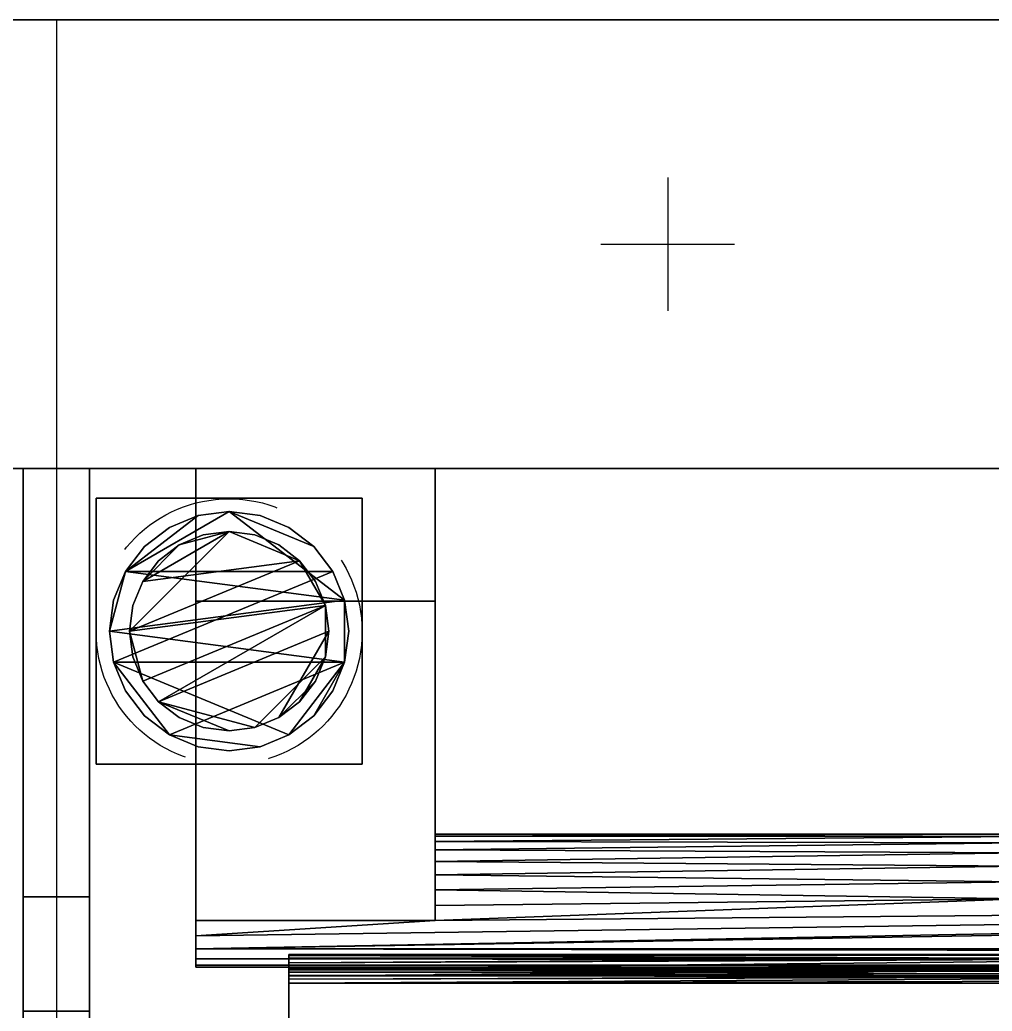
# Model space of a CAD drawing. Header units: millimetres. Extents: x -75 to 3610, y -1375 to 0.
# Drawn here: x 1854.5 to 2000.8, y -199.2 to -50 of the extents above; entities that cross this region are included whole.
import ezdxf

# ---------------------------------------------------------------- set-up
doc = ezdxf.new("R2010")
doc.units = ezdxf.units.MM
doc.linetypes.add('NASCOSTA', pattern=[0.381, 0.254, -0.127])
for name, color, linetype in [('IQ_200_2D', 1, 'Continuous'), ('IQ_200_3D', 1, 'Continuous'), ('IQ_204_2D', 7, 'Continuous'), ('IQ_204_3D', 7, 'Continuous')]:
    doc.layers.add(name, color=color, linetype=linetype)
doc.layers.add('IQ_INS_3D', color=3, linetype='Continuous', lineweight=25, plot=False)

msp = doc.modelspace()

# ---------------------------------------------------------------- linework, layer by layer
at = {"layer": 'IQ_200_2D'}
msp.add_lwpolyline([(80, -50), (3310, -50), (3310, -845), (2103, -845), (2103, -879), (1617, -879), (1617, -845), (80, -845), (80, -50)], dxfattribs=at)
at = {"layer": 'IQ_200_3D'}
for points in [[(3305, -117.5, 188), (85, -117.5, 188), (85, -50, 188), (3305, -50, 188)], [(3305, -50, 188), (85, -50, 188), (85, -50, 1785), (3305, -50, 1785)], [(3305, -50, 1785), (970, -50, 1785), (970, -782.5, 1785), (3305, -782.5, 1785)], [(3305, -117.5, 150), (85, -117.5, 150), (85, -117.5, 188), (3305, -117.5, 188)], [(3305, -757.5, 1443), (85, -757.5, 1443), (85, -117.5, 1443), (3305, -117.5, 1443)], [(3305, -117.5, 1443), (85, -117.5, 1443), (85, -117.5, 708), (3305, -117.5, 708)], [(3305, -117.5, 708), (85, -117.5, 708), (85, -757.5, 708), (3305, -757.5, 708)], [(3305, -782.5, 150), (85, -782.5, 150), (85, -117.5, 150), (3305, -117.5, 150)], [(1865, -117.5, 708), (1855, -117.5, 708), (1855, -117.5, 1443), (1865, -117.5, 1443)], [(1865, -117.5, 1443), (1855, -117.5, 1443), (1855, -757.5, 1443), (1865, -757.5, 1443)], [(1865, -757.5, 708), (1855, -757.5, 708), (1855, -117.5, 708), (1865, -117.5, 708)], [(1865, -182, 1357.64), (1855, -182, 1357.64), (1855, -182, 822.94), (1865, -182, 822.94)]]:
    msp.add_3dface(points, dxfattribs=at)
for points, invisible_edges in [([(1855, -117.5, 708), (1855, -183.71, 815.48), (1855, -182.43, 819.12)], 13), ([(1855, -183.71, 815.48), (1855, -117.5, 708), (1855, -185.76, 812.22)], 3), ([(1855, -117.5, 708), (1855, -182.43, 819.12), (1855, -182, 822.94), (1855, -117.5, 1443)], 5), ([(1855, -195.38, 806.17), (1855, -191.74, 807.45), (1855, -117.5, 708)], 14), ([(1855, -188.48, 809.49), (1855, -185.76, 812.22), (1855, -117.5, 708)], 14), ([(1855, -191.74, 807.45), (1855, -188.48, 809.49), (1855, -117.5, 708)], 14), ([(1855, -199.2, 805.74), (1855, -195.38, 806.17), (1855, -117.5, 708), (1855, -757.5, 708)], 10), ([(1855, -182, 1357.64), (1855, -182.59, 1362.09), (1855, -117.5, 1443), (1855, -182, 822.94)], 6), ([(1855, -117.5, 1443), (1855, -184.31, 1366.24), (1855, -187.04, 1369.8)], 13), ([(1855, -184.31, 1366.24), (1855, -117.5, 1443), (1855, -182.59, 1362.09)], 3), ([(1855, -187.04, 1369.8), (1855, -190.6, 1372.54), (1855, -117.5, 1443)], 14), ([(1855, -117.5, 1443), (1855, -194.75, 1374.26), (1855, -199.2, 1374.84), (1855, -757.5, 1443)], 5), ([(1855, -190.6, 1372.54), (1855, -194.75, 1374.26), (1855, -117.5, 1443)], 14), ([(1865, -117.5, 708), (1865, -195.38, 806.17), (1865, -199.2, 805.74), (1865, -757.5, 708)], 5), ([(1865, -188.48, 809.49), (1865, -191.74, 807.45), (1865, -117.5, 708)], 14), ([(1865, -195.38, 806.17), (1865, -117.5, 708), (1865, -191.74, 807.45)], 3), ([(1865, -185.76, 812.22), (1865, -117.5, 708), (1865, -183.71, 815.48)], 3), ([(1865, -117.5, 708), (1865, -185.76, 812.22), (1865, -188.48, 809.49)], 13), ([(1865, -182.43, 819.12), (1865, -183.71, 815.48), (1865, -117.5, 708)], 14), ([(1865, -182, 822.94), (1865, -182.43, 819.12), (1865, -117.5, 708), (1865, -117.5, 1443)], 10), ([(1865, -190.6, 1372.54), (1865, -187.04, 1369.8), (1865, -117.5, 1443)], 14), ([(1865, -199.2, 1374.84), (1865, -194.75, 1374.26), (1865, -117.5, 1443), (1865, -757.5, 1443)], 10), ([(1865, -190.6, 1372.54), (1865, -117.5, 1443), (1865, -194.75, 1374.26)], 3), ([(1865, -182, 1357.64), (1865, -182, 822.94), (1865, -117.5, 1443)], 14), ([(1865, -184.31, 1366.24), (1865, -182.59, 1362.09), (1865, -117.5, 1443)], 14), ([(1865, -117.5, 1443), (1865, -182.59, 1362.09), (1865, -182, 1357.64)], 13), ([(1865, -184.31, 1366.24), (1865, -117.5, 1443), (1865, -187.04, 1369.8)], 3), ([(1865, -182, 1357.64), (1865, -182.59, 1362.09), (1855, -182.59, 1362.09), (1855, -182, 1357.64)], 2), ([(1865, -182.43, 819.12), (1865, -182, 822.94), (1855, -182, 822.94), (1855, -182.43, 819.12)], 8), ([(1865, -183.71, 815.48), (1865, -182.43, 819.12), (1855, -182.43, 819.12), (1855, -183.71, 815.48)], 10), ([(1865, -182.59, 1362.09), (1865, -184.31, 1366.24), (1855, -184.31, 1366.24), (1855, -182.59, 1362.09)], 10), ([(1865, -185.76, 812.22), (1865, -183.71, 815.48), (1855, -183.71, 815.48), (1855, -185.76, 812.22)], 10), ([(1855, -187.04, 1369.8), (1855, -184.31, 1366.24), (1865, -184.31, 1366.24), (1865, -187.04, 1369.8)], 10), ([(1865, -188.48, 809.49), (1865, -185.76, 812.22), (1855, -185.76, 812.22), (1855, -188.48, 809.49)], 10), ([(1855, -190.6, 1372.54), (1855, -187.04, 1369.8), (1865, -187.04, 1369.8), (1865, -190.6, 1372.54)], 10), ([(1865, -191.74, 807.45), (1865, -188.48, 809.49), (1855, -188.48, 809.49), (1855, -191.74, 807.45)], 10), ([(1865, -190.6, 1372.54), (1865, -194.75, 1374.26), (1855, -194.75, 1374.26), (1855, -190.6, 1372.54)], 10), ([(1865, -195.38, 806.17), (1865, -191.74, 807.45), (1855, -191.74, 807.45), (1855, -195.38, 806.17)], 10), ([(1865, -194.75, 1374.26), (1865, -199.2, 1374.84), (1855, -199.2, 1374.84), (1855, -194.75, 1374.26)], 8), ([(1865, -199.2, 805.74), (1865, -195.38, 806.17), (1855, -195.38, 806.17), (1855, -199.2, 805.74)], 2)]:
    msp.add_3dface(points, dxfattribs=dict(at, invisible_edges=invisible_edges))
at = {"layer": 'IQ_204_2D'}
for p, q in [((1860, -50), (1860, -782.5)), ((80, -117.5), (3310, -117.5))]:
    msp.add_line(p, q, dxfattribs=at)
at = {"layer": 'IQ_INS_3D'}
for p, q in [((1952, -73.71), (1952, -93.79)), ((1941.96, -83.75), (1962.03, -83.75))]:
    msp.add_line(p, q, dxfattribs=at)
at = {"layer": 'IQ_INS_3D', "linetype": 'NASCOSTA', "ltscale": 100}
msp.add_circle((1886, -142.08), 20, dxfattribs=at)

# ---------------------------------------------------------------- meshes
at = {"layer": 'IQ_204_3D'}
mesh = msp.add_polyface(dxfattribs=at)
corners = [(1881, -757.5, 956.99), (1881, -709.44, 929.24), (1881, -709.44, 927.94), (1881, -707.15, 926.88), (1881, -705.19, 925.29), (1881, -703.7, 923.25), (1881, -702.76, 920.91), (1881, -702.44, 918.4), (1881, -702.76, 915.89), (1881, -703.7, 913.55), (1881, -705.19, 911.51), (1881, -707.15, 909.92), (1881, -709.44, 908.86), (1881, -709.44, 907.55), (1881, -757.5, 879.81), (1881, -137.5, 956.99), (1881, -117.5, 956.99), (1881, -117.5, 879.81), (1881, -137.5, 879.81), (1881, -185.56, 907.55), (1881, -185.56, 908.86), (1881, -187.85, 909.92), (1881, -189.81, 911.51), (1881, -191.3, 913.55), (1881, -192.24, 915.89), (1881, -192.56, 918.4), (1881, -192.24, 920.91), (1881, -191.3, 923.25), (1881, -189.81, 925.29), (1881, -187.85, 926.88), (1881, -185.56, 927.94), (1881, -185.56, 929.24)]
mesh.append_faces([[corners[k] for k in face] for face in [(15, 20, 30, 31)]], dxfattribs={"vtx0": -1, "vtx1": -1})
mesh.append_faces([[corners[k] for k in face] for face in [(3, 11, 12, 2), (4, 10, 11, 3), (28, 21, 22, 27), (29, 20, 21, 28), (20, 29, 30)]], dxfattribs={"vtx0": -1, "vtx2": -1})
mesh.append_faces([[corners[k] for k in face] for face in [(8, 9, 6, 7), (17, 18, 15, 16)]], dxfattribs={"vtx1": -1})
mesh.append_faces([[corners[k] for k in face] for face in [(4, 5, 10), (22, 23, 27)]], dxfattribs={"vtx1": -1, "vtx2": -1})
mesh.append_faces([[corners[k] for k in face] for face in [(9, 10, 5, 6), (23, 24, 26, 27)]], dxfattribs={"vtx1": -1, "vtx3": -1})
mesh.append_faces([[corners[k] for k in face] for face in [(24, 25, 26)]], dxfattribs={"vtx2": -1})
mesh.append_faces([[corners[k] for k in face] for face in [(0, 1, 2, 12), (18, 19, 20, 15)]], dxfattribs={"vtx2": -1, "vtx3": -1})
mesh.append_faces([[corners[k] for k in face] for face in [(12, 13, 14, 0)]], dxfattribs={"vtx3": -1})
mesh = msp.add_polyface(dxfattribs=at)
corners = [(1917, -117.5, 956.99), (1881, -117.5, 956.99), (1881, -137.5, 956.99), (1917, -137.5, 956.99)]
mesh.append_faces([[corners[k] for k in face] for face in [(0, 1, 2, 3)]])
mesh = msp.add_polyface(dxfattribs=at)
corners = [(1917, -137.5, 879.81), (1881, -137.5, 879.81), (1881, -117.5, 879.81), (1917, -117.5, 879.81)]
mesh.append_faces([[corners[k] for k in face] for face in [(0, 1, 2, 3)]])
mesh = msp.add_polyface(dxfattribs=at)
corners = [(1917, -757.5, 956.99), (1917, -757.5, 879.81), (1917, -709.44, 907.55), (1917, -709.44, 908.86), (1917, -711.74, 908.42), (1917, -714.08, 908.53), (1917, -716.33, 909.18), (1917, -718.36, 910.34), (1917, -720.07, 911.93), (1917, -721.37, 913.88), (1917, -722.17, 916.08), (1917, -722.44, 918.4), (1917, -722.17, 920.72), (1917, -721.37, 922.92), (1917, -720.07, 924.87), (1917, -718.36, 926.46), (1917, -716.33, 927.62), (1917, -714.08, 928.27), (1917, -711.74, 928.38), (1917, -709.44, 927.94), (1917, -709.44, 929.24), (1917, -137.5, 956.99), (1917, -185.56, 929.24), (1917, -185.56, 927.94), (1917, -183.26, 928.38), (1917, -180.92, 928.27), (1917, -178.67, 927.62), (1917, -176.64, 926.46), (1917, -174.93, 924.87), (1917, -173.63, 922.92), (1917, -172.83, 920.72), (1917, -172.56, 918.4), (1917, -172.83, 916.08), (1917, -173.63, 913.88), (1917, -174.93, 911.93), (1917, -176.64, 910.34), (1917, -178.67, 909.18), (1917, -180.92, 908.53), (1917, -183.26, 908.42), (1917, -185.56, 908.86), (1917, -185.56, 907.55), (1917, -137.5, 879.81), (1917, -117.5, 879.81), (1917, -117.5, 956.99)]
mesh.append_faces([[corners[k] for k in face] for face in [(4, 2, 3), (43, 41, 42), (40, 38, 39), (24, 22, 23)]], dxfattribs={"vtx0": -1})
mesh.append_faces([[corners[k] for k in face] for face in [(15, 0, 14), (14, 0, 13), (13, 0, 12), (9, 1, 8), (27, 21, 26)]], dxfattribs={"vtx0": -1, "vtx1": -1})
mesh.append_faces([[corners[k] for k in face] for face in [(2, 4, 5, 1), (0, 15, 16), (1, 10, 11, 0), (0, 11, 12), (21, 29, 30), (41, 31, 32), (41, 32, 33), (41, 33, 34), (41, 36, 37), (22, 24, 25, 21)]], dxfattribs={"vtx0": -1, "vtx2": -1})
mesh.append_faces([[corners[k] for k in face] for face in [(41, 43, 21, 31)]], dxfattribs={"vtx0": -1, "vtx2": -1, "vtx3": -1})
mesh.append_faces([[corners[k] for k in face] for face in [(19, 20, 18)]], dxfattribs={"vtx1": -1})
mesh.append_faces([[corners[k] for k in face] for face in [(7, 8, 1), (6, 7, 1), (5, 6, 1), (16, 17, 0), (9, 10, 1), (30, 31, 21), (35, 36, 41), (34, 35, 41), (28, 29, 21), (27, 28, 21), (25, 26, 21)]], dxfattribs={"vtx1": -1, "vtx2": -1})
mesh.append_faces([[corners[k] for k in face] for face in [(17, 18, 20, 0), (37, 38, 40, 41)]], dxfattribs={"vtx1": -1, "vtx3": -1})
mesh = msp.add_polyface(dxfattribs=at)
corners = [(1906, -162, 60), (1866, -162, 60), (1866, -122, 60), (1906, -122, 60)]
mesh.append_faces([[corners[k] for k in face] for face in [(0, 1, 2, 3)]])
mesh = msp.add_polyface(dxfattribs=at)
corners = [(1906, -122, 150), (1906, -122, 60), (1866, -122, 60), (1866, -122, 150)]
mesh.append_faces([[corners[k] for k in face] for face in [(0, 1, 2, 3)]])
mesh = msp.add_polyface(dxfattribs=at)
corners = [(1866, -122, 150), (1866, -122, 60), (1866, -162, 60), (1866, -162, 150)]
mesh.append_faces([[corners[k] for k in face] for face in [(0, 1, 2, 3)]])
mesh = msp.add_polyface(dxfattribs=at)
corners = [(1906, -162, 150), (1906, -162, 60), (1906, -122, 60), (1906, -122, 150)]
mesh.append_faces([[corners[k] for k in face] for face in [(0, 1, 2, 3)]])
mesh = msp.add_polyface(dxfattribs=at)
corners = [(1868, -142, 5), (1868.61, -146.66, 5), (1870.41, -151, 5), (1873.27, -154.73, 5), (1877, -157.59, 5), (1881.34, -159.39, 5), (1886, -160, 5), (1890.66, -159.39, 5), (1895, -157.59, 5), (1898.72, -154.73, 5), (1901.58, -151, 5), (1903.38, -146.66, 5), (1904, -142, 5), (1903.38, -137.34, 5), (1901.58, -133, 5), (1898.72, -129.27, 5), (1895, -126.41, 5), (1890.66, -124.61, 5), (1886, -124, 5), (1881.34, -124.61, 5), (1877, -126.41, 5), (1873.27, -129.27, 5), (1870.41, -133, 5), (1868.61, -137.34, 5)]
mesh.append_faces([[corners[k] for k in face] for face in [(11, 8, 9, 10)]], dxfattribs={"vtx0": -1})
mesh.append_faces([[corners[k] for k in face] for face in [(4, 7, 8, 11), (11, 0, 1, 4), (13, 18, 19, 22)]], dxfattribs={"vtx0": -1, "vtx2": -1, "vtx3": -1})
mesh.append_faces([[corners[k] for k in face] for face in [(0, 11, 12, 13)]], dxfattribs={"vtx0": -1, "vtx3": -1})
mesh.append_faces([[corners[k] for k in face] for face in [(2, 3, 4, 1), (16, 17, 18, 15)]], dxfattribs={"vtx2": -1})
mesh.append_faces([[corners[k] for k in face] for face in [(13, 14, 15, 18), (22, 23, 0, 13)]], dxfattribs={"vtx2": -1, "vtx3": -1})
mesh.append_faces([[corners[k] for k in face] for face in [(4, 5, 6, 7), (19, 20, 21, 22)]], dxfattribs={"vtx3": -1})
mesh = msp.add_polyface(dxfattribs=at)
corners = [(1868, -142), (1868.61, -137.34), (1870.41, -133), (1873.27, -129.27), (1877, -126.41), (1881.34, -124.61), (1886, -124), (1890.66, -124.61), (1895, -126.41), (1898.72, -129.27), (1901.58, -133), (1903.38, -137.34), (1904, -142), (1903.38, -146.66), (1901.58, -151), (1898.72, -154.73), (1895, -157.59), (1890.66, -159.39), (1886, -160), (1881.34, -159.39), (1877, -157.59), (1873.27, -154.73), (1870.41, -151), (1868.61, -146.66)]
mesh.append_faces([[corners[k] for k in face] for face in [(2, 0, 1), (15, 13, 14), (13, 11, 12)]], dxfattribs={"vtx0": -1})
mesh.append_faces([[corners[k] for k in face] for face in [(16, 23, 13, 15)]], dxfattribs={"vtx0": -1, "vtx1": -1, "vtx2": -1})
mesh.append_faces([[corners[k] for k in face] for face in [(2, 10, 23, 0)]], dxfattribs={"vtx0": -1, "vtx1": -1, "vtx3": -1})
mesh.append_faces([[corners[k] for k in face] for face in [(2, 5, 6)]], dxfattribs={"vtx0": -1, "vtx2": -1})
mesh.append_faces([[corners[k] for k in face] for face in [(23, 10, 11, 13), (23, 16, 17, 20)]], dxfattribs={"vtx0": -1, "vtx2": -1, "vtx3": -1})
mesh.append_faces([[corners[k] for k in face] for face in [(9, 10, 2, 6)]], dxfattribs={"vtx1": -1, "vtx2": -1, "vtx3": -1})
mesh.append_faces([[corners[k] for k in face] for face in [(3, 4, 5, 2), (18, 19, 20, 17)]], dxfattribs={"vtx2": -1})
mesh.append_faces([[corners[k] for k in face] for face in [(6, 7, 8, 9), (20, 21, 22, 23)]], dxfattribs={"vtx3": -1})
mesh = msp.add_polyface(dxfattribs=at)
corners = [(1868, -142, 5), (1868.61, -137.34, 5), (1870.41, -133, 5), (1873.27, -129.27, 5), (1877, -126.41, 5), (1881.34, -124.61, 5), (1886, -124, 5), (1890.66, -124.61, 5), (1895, -126.41, 5), (1898.72, -129.27, 5), (1901.58, -133, 5), (1903.38, -137.34, 5), (1904, -142, 5), (1904, -142), (1903.38, -137.34), (1901.58, -133), (1898.72, -129.27), (1895, -126.41), (1890.66, -124.61), (1886, -124), (1881.34, -124.61), (1877, -126.41), (1873.27, -129.27), (1870.41, -133), (1868.61, -137.34), (1868, -142)]
mesh.append_faces([[corners[k] for k in face] for face in [(13, 14, 11, 12), (0, 1, 24, 25)]], dxfattribs={"vtx1": -1})
mesh.append_faces([[corners[k] for k in face] for face in [(14, 15, 10, 11), (16, 17, 8, 9), (15, 16, 9, 10), (17, 18, 7, 8), (6, 7, 18, 19), (19, 20, 5, 6), (20, 21, 4, 5), (22, 23, 2, 3), (21, 22, 3, 4), (23, 24, 1, 2)]], dxfattribs={"vtx1": -1, "vtx3": -1})
mesh = msp.add_polyface(dxfattribs=at)
corners = [(1871, -142, 60), (1871.51, -145.88, 60), (1873.01, -149.5, 60), (1875.39, -152.61, 60), (1878.5, -154.99, 60), (1882.11, -156.49, 60), (1886, -157, 60), (1889.88, -156.49, 60), (1893.5, -154.99, 60), (1896.6, -152.61, 60), (1898.99, -149.5, 60), (1900.49, -145.88, 60), (1901, -142, 60), (1900.49, -138.12, 60), (1898.99, -134.5, 60), (1896.6, -131.39, 60), (1893.5, -129.01, 60), (1889.88, -127.51, 60), (1886, -127, 60), (1882.11, -127.51, 60), (1878.5, -129.01, 60), (1875.39, -131.39, 60), (1873.01, -134.5, 60), (1871.51, -138.12, 60)]
mesh.append_faces([[corners[k] for k in face] for face in [(10, 8, 9), (22, 20, 21)]], dxfattribs={"vtx0": -1})
mesh.append_faces([[corners[k] for k in face] for face in [(7, 3, 6)]], dxfattribs={"vtx0": -1, "vtx1": -1})
mesh.append_faces([[corners[k] for k in face] for face in [(22, 15, 18, 20)]], dxfattribs={"vtx0": -1, "vtx1": -1, "vtx2": -1, "vtx3": -1})
mesh.append_faces([[corners[k] for k in face] for face in [(13, 2, 3, 12)]], dxfattribs={"vtx0": -1, "vtx2": -1})
mesh.append_faces([[corners[k] for k in face] for face in [(3, 7, 8, 12)]], dxfattribs={"vtx0": -1, "vtx2": -1, "vtx3": -1})
mesh.append_faces([[corners[k] for k in face] for face in [(17, 18, 15, 16), (19, 20, 18)]], dxfattribs={"vtx1": -1})
mesh.append_faces([[corners[k] for k in face] for face in [(11, 12, 8, 10)]], dxfattribs={"vtx1": -1, "vtx2": -1})
mesh.append_faces([[corners[k] for k in face] for face in [(4, 5, 6, 3)]], dxfattribs={"vtx2": -1})
mesh.append_faces([[corners[k] for k in face] for face in [(0, 1, 2, 13), (13, 14, 15, 0), (22, 23, 0, 15)]], dxfattribs={"vtx2": -1, "vtx3": -1})
mesh = msp.add_polyface(dxfattribs=at)
corners = [(1871, -142, 5), (1871.51, -138.12, 5), (1873.01, -134.5, 5), (1875.39, -131.39, 5), (1878.5, -129.01, 5), (1882.11, -127.51, 5), (1886, -127, 5), (1889.88, -127.51, 5), (1893.5, -129.01, 5), (1896.6, -131.39, 5), (1898.99, -134.5, 5), (1900.49, -138.12, 5), (1901, -142, 5), (1900.49, -145.88, 5), (1898.99, -149.5, 5), (1896.6, -152.61, 5), (1893.5, -154.99, 5), (1889.88, -156.49, 5), (1886, -157, 5), (1882.11, -156.49, 5), (1878.5, -154.99, 5), (1875.39, -152.61, 5), (1873.01, -149.5, 5), (1871.51, -145.88, 5)]
mesh.append_faces([[corners[k] for k in face] for face in [(9, 6, 7, 8), (4, 2, 3), (15, 13, 14)]], dxfattribs={"vtx0": -1})
mesh.append_faces([[corners[k] for k in face] for face in [(18, 21, 17)]], dxfattribs={"vtx0": -1, "vtx1": -1})
mesh.append_faces([[corners[k] for k in face] for face in [(22, 0, 11, 21)]], dxfattribs={"vtx0": -1, "vtx1": -1, "vtx2": -1})
mesh.append_faces([[corners[k] for k in face] for face in [(0, 6, 9, 11), (21, 11, 13, 17)]], dxfattribs={"vtx0": -1, "vtx1": -1, "vtx2": -1, "vtx3": -1})
mesh.append_faces([[corners[k] for k in face] for face in [(23, 0, 22), (12, 13, 11)]], dxfattribs={"vtx1": -1})
mesh.append_faces([[corners[k] for k in face] for face in [(16, 17, 13, 15)]], dxfattribs={"vtx1": -1, "vtx2": -1})
mesh.append_faces([[corners[k] for k in face] for face in [(9, 10, 11)]], dxfattribs={"vtx2": -1})
mesh.append_faces([[corners[k] for k in face] for face in [(4, 5, 6, 2), (0, 1, 2, 6)]], dxfattribs={"vtx2": -1, "vtx3": -1})
mesh.append_faces([[corners[k] for k in face] for face in [(18, 19, 20, 21)]], dxfattribs={"vtx3": -1})
mesh = msp.add_polyface(dxfattribs=at)
corners = [(1871, -142, 60), (1871.51, -138.12, 60), (1873.01, -134.5, 60), (1875.39, -131.39, 60), (1878.5, -129.01, 60), (1882.11, -127.51, 60), (1886, -127, 60), (1889.88, -127.51, 60), (1893.5, -129.01, 60), (1896.6, -131.39, 60), (1898.99, -134.5, 60), (1900.49, -138.12, 60), (1901, -142, 60), (1901, -142, 5), (1900.49, -138.12, 5), (1898.99, -134.5, 5), (1896.6, -131.39, 5), (1893.5, -129.01, 5), (1889.88, -127.51, 5), (1886, -127, 5), (1882.11, -127.51, 5), (1878.5, -129.01, 5), (1875.39, -131.39, 5), (1873.01, -134.5, 5), (1871.51, -138.12, 5), (1871, -142, 5)]
mesh.append_faces([[corners[k] for k in face] for face in [(1, 24, 25, 0)]], dxfattribs={"vtx0": -1})
mesh.append_faces([[corners[k] for k in face] for face in [(8, 17, 18, 7), (7, 18, 19, 6), (16, 9, 10, 15), (9, 16, 17, 8), (5, 20, 21, 4), (4, 21, 22, 3), (2, 23, 24, 1), (3, 22, 23, 2), (20, 5, 6, 19)]], dxfattribs={"vtx0": -1, "vtx2": -1})
mesh.append_faces([[corners[k] for k in face] for face in [(13, 14, 11, 12)]], dxfattribs={"vtx1": -1})
mesh.append_faces([[corners[k] for k in face] for face in [(14, 15, 10, 11)]], dxfattribs={"vtx1": -1, "vtx3": -1})
mesh = msp.add_polyface(dxfattribs=at)
corners = [(1917, -185.56, 907.55), (1881, -185.56, 907.55), (1881, -137.5, 879.81), (1917, -137.5, 879.81)]
mesh.append_faces([[corners[k] for k in face] for face in [(0, 1, 2, 3)]])
mesh = msp.add_polyface(dxfattribs=at)
corners = [(1917, -137.5, 956.99), (1881, -137.5, 956.99), (1881, -185.56, 929.24), (1917, -185.56, 929.24)]
mesh.append_faces([[corners[k] for k in face] for face in [(0, 1, 2, 3)]])
mesh = msp.add_polyface(dxfattribs=at)
corners = [(1904, -142, 5), (1903.38, -146.66, 5), (1901.58, -151, 5), (1898.72, -154.73, 5), (1895, -157.59, 5), (1890.66, -159.39, 5), (1886, -160, 5), (1881.34, -159.39, 5), (1877, -157.59, 5), (1873.27, -154.73, 5), (1870.41, -151, 5), (1868.61, -146.66, 5), (1868, -142, 5), (1868, -142), (1868.61, -146.66), (1870.41, -151), (1873.27, -154.73), (1877, -157.59), (1881.34, -159.39), (1886, -160), (1890.66, -159.39), (1895, -157.59), (1898.72, -154.73), (1901.58, -151), (1903.38, -146.66), (1904, -142)]
mesh.append_faces([[corners[k] for k in face] for face in [(13, 14, 11, 12), (0, 1, 24, 25)]], dxfattribs={"vtx1": -1})
mesh.append_faces([[corners[k] for k in face] for face in [(14, 15, 10, 11), (16, 17, 8, 9), (15, 16, 9, 10), (17, 18, 7, 8), (6, 7, 18, 19), (19, 20, 5, 6), (20, 21, 4, 5), (22, 23, 2, 3), (21, 22, 3, 4), (23, 24, 1, 2)]], dxfattribs={"vtx1": -1, "vtx3": -1})
mesh = msp.add_polyface(dxfattribs=at)
corners = [(1901, -142, 60), (1900.49, -145.88, 60), (1898.99, -149.5, 60), (1896.6, -152.61, 60), (1893.5, -154.99, 60), (1889.88, -156.49, 60), (1886, -157, 60), (1882.11, -156.49, 60), (1878.5, -154.99, 60), (1875.39, -152.61, 60), (1873.01, -149.5, 60), (1871.51, -145.88, 60), (1871, -142, 60), (1871, -142, 5), (1871.51, -145.88, 5), (1873.01, -149.5, 5), (1875.39, -152.61, 5), (1878.5, -154.99, 5), (1882.11, -156.49, 5), (1886, -157, 5), (1889.88, -156.49, 5), (1893.5, -154.99, 5), (1896.6, -152.61, 5), (1898.99, -149.5, 5), (1900.49, -145.88, 5), (1901, -142, 5)]
mesh.append_faces([[corners[k] for k in face] for face in [(1, 24, 25, 0)]], dxfattribs={"vtx0": -1})
mesh.append_faces([[corners[k] for k in face] for face in [(11, 14, 15, 10), (10, 15, 16, 9), (8, 17, 18, 7), (9, 16, 17, 8), (7, 18, 19, 6), (5, 20, 21, 4), (4, 21, 22, 3), (2, 23, 24, 1), (3, 22, 23, 2), (20, 5, 6, 19)]], dxfattribs={"vtx0": -1, "vtx2": -1})
mesh.append_faces([[corners[k] for k in face] for face in [(12, 13, 14, 11)]], dxfattribs={"vtx2": -1})
mesh = msp.add_polyface(dxfattribs=at)
corners = [(1866, -162, 150), (1866, -162, 60), (1906, -162, 60), (1906, -162, 150)]
mesh.append_faces([[corners[k] for k in face] for face in [(0, 1, 2, 3)]])
mesh = msp.add_polyface(dxfattribs=at)
corners = [(2729, -192.56, 918.4), (1881, -192.56, 918.4), (1881, -192.24, 915.89), (1881, -191.3, 913.55), (1881, -189.81, 911.51), (1881, -187.85, 909.92), (1881, -185.56, 908.86), (1917, -185.56, 908.86), (1917, -183.26, 908.42), (1917, -180.92, 908.53), (1917, -178.67, 909.18), (1917, -176.64, 910.34), (1917, -174.93, 911.93), (1917, -173.63, 913.88), (1917, -172.83, 916.08), (1917, -172.56, 918.4), (2005, -172.56, 918.4), (2005, -172.88, 915.86), (2005, -173.85, 913.49), (2005, -175.38, 911.44), (2005, -177.38, 909.84), (2005, -179.73, 908.81), (2005, -182.26, 908.4), (2055, -182.26, 908.4), (2055, -179.73, 908.81), (2055, -177.38, 909.84), (2055, -175.38, 911.44), (2055, -173.85, 913.49), (2055, -172.88, 915.86), (2055, -172.56, 918.4), (2280, -172.56, 918.4), (2280, -172.88, 915.86), (2280, -173.85, 913.49), (2280, -175.38, 911.44), (2280, -177.38, 909.84), (2280, -179.73, 908.81), (2280, -182.26, 908.4), (2330, -182.26, 908.4), (2330, -179.73, 908.81), (2330, -177.38, 909.84), (2330, -175.38, 911.44), (2330, -173.85, 913.49), (2330, -172.88, 915.86), (2330, -172.56, 918.4), (2555, -172.56, 918.4), (2555, -172.88, 915.86), (2555, -173.85, 913.49), (2555, -175.38, 911.44), (2555, -177.38, 909.84), (2555, -179.73, 908.81), (2555, -182.26, 908.4), (2605, -182.26, 908.4), (2605, -179.73, 908.81), (2605, -177.38, 909.84), (2605, -175.38, 911.44), (2605, -173.85, 913.49), (2605, -172.88, 915.86), (2605, -172.56, 918.4), (2693, -172.56, 918.4), (2693, -172.83, 916.08), (2693, -173.63, 913.88), (2693, -174.93, 911.93), (2693, -176.64, 910.34), (2693, -178.67, 909.18), (2693, -180.92, 908.53), (2693, -183.26, 908.42), (2693, -185.56, 908.86), (2729, -185.56, 908.86), (2729, -187.85, 909.92), (2729, -189.81, 911.51), (2729, -191.3, 913.55), (2729, -192.24, 915.89)]
mesh.append_faces([[corners[k] for k in face] for face in [(60, 56, 59), (57, 59, 56), (55, 61, 54), (61, 55, 60), (62, 54, 61), (14, 17, 13), (17, 14, 16), (18, 13, 17), (53, 63, 52), (63, 53, 62), (64, 52, 63), (52, 64, 51), (65, 51, 64), (69, 37, 68), (8, 22, 7), (4, 70, 3)]], dxfattribs={"vtx0": -1, "vtx1": -1})
mesh.append_faces([[corners[k] for k in face] for face in [(37, 69, 4), (37, 66, 68), (23, 36, 7, 22), (7, 36, 5)]], dxfattribs={"vtx0": -1, "vtx1": -1, "vtx2": -1})
mesh.append_faces([[corners[k] for k in face] for face in [(66, 37, 50, 51)]], dxfattribs={"vtx0": -1, "vtx1": -1, "vtx3": -1})
mesh.append_faces([[corners[k] for k in face] for face in [(28, 31, 32, 27), (27, 32, 33, 26), (26, 33, 34, 25), (18, 12, 13), (12, 18, 19), (19, 11, 12), (4, 69, 70), (3, 70, 71), (51, 65, 66), (2, 71, 0), (35, 24, 25, 34), (36, 23, 24, 35), (20, 10, 11), (10, 20, 21), (9, 21, 22), (21, 9, 10), (22, 8, 9), (36, 4, 5), (4, 36, 37)]], dxfattribs={"vtx0": -1, "vtx2": -1})
mesh.append_faces([[corners[k] for k in face] for face in [(15, 16, 14), (6, 7, 5)]], dxfattribs={"vtx1": -1})
mesh.append_faces([[corners[k] for k in face] for face in [(55, 56, 60), (53, 54, 62), (19, 20, 11), (2, 3, 71)]], dxfattribs={"vtx1": -1, "vtx2": -1})
mesh.append_faces([[corners[k] for k in face] for face in [(41, 42, 45, 46), (40, 41, 46, 47), (39, 40, 47, 48), (48, 49, 38, 39), (49, 50, 37, 38)]], dxfattribs={"vtx1": -1, "vtx3": -1})
mesh.append_faces([[corners[k] for k in face] for face in [(57, 58, 59), (29, 30, 31, 28), (66, 67, 68), (0, 1, 2)]], dxfattribs={"vtx2": -1})
mesh.append_faces([[corners[k] for k in face] for face in [(42, 43, 44, 45)]], dxfattribs={"vtx3": -1})
mesh = msp.add_polyface(dxfattribs=at)
corners = [(1881, -192.56, 918.4), (2729, -192.56, 918.4), (2729, -192.24, 920.91), (2729, -191.3, 923.25), (2729, -189.81, 925.29), (2729, -187.85, 926.88), (2729, -185.56, 927.94), (2693, -185.56, 927.94), (2693, -183.26, 928.38), (2693, -180.92, 928.27), (2693, -178.67, 927.62), (2693, -176.64, 926.46), (2693, -174.93, 924.87), (2693, -173.63, 922.92), (2693, -172.83, 920.72), (2693, -172.56, 918.4), (2605, -172.56, 918.4), (2605, -172.88, 920.94), (2605, -173.85, 923.31), (2605, -175.38, 925.36), (2605, -177.38, 926.96), (2605, -179.73, 927.99), (2605, -182.26, 928.4), (2555, -182.26, 928.4), (2555, -179.73, 927.99), (2555, -177.38, 926.96), (2555, -175.38, 925.36), (2555, -173.85, 923.31), (2555, -172.88, 920.94), (2555, -172.56, 918.4), (2330, -172.56, 918.4), (2330, -172.88, 920.94), (2330, -173.85, 923.31), (2330, -175.38, 925.36), (2330, -177.38, 926.96), (2330, -179.73, 927.99), (2330, -182.26, 928.4), (2280, -182.26, 928.4), (2280, -179.73, 927.99), (2280, -177.38, 926.96), (2280, -175.38, 925.36), (2280, -173.85, 923.31), (2280, -172.88, 920.94), (2280, -172.56, 918.4), (2055, -172.56, 918.4), (2055, -172.88, 920.94), (2055, -173.85, 923.31), (2055, -175.38, 925.36), (2055, -177.38, 926.96), (2055, -179.73, 927.99), (2055, -182.26, 928.4), (2005, -182.26, 928.4), (2005, -179.73, 927.99), (2005, -177.38, 926.96), (2005, -175.38, 925.36), (2005, -173.85, 923.31), (2005, -172.88, 920.94), (2005, -172.56, 918.4), (1917, -172.56, 918.4), (1917, -172.83, 920.72), (1917, -173.63, 922.92), (1917, -174.93, 924.87), (1917, -176.64, 926.46), (1917, -178.67, 927.62), (1917, -180.92, 928.27), (1917, -183.26, 928.38), (1917, -185.56, 927.94), (1881, -185.56, 927.94), (1881, -187.85, 926.88), (1881, -189.81, 925.29), (1881, -191.3, 923.25), (1881, -192.24, 920.91)]
mesh.append_faces([[corners[k] for k in face] for face in [(7, 5, 6), (68, 66, 67), (45, 42, 43, 44), (59, 57, 58)]], dxfattribs={"vtx0": -1})
mesh.append_faces([[corners[k] for k in face] for face in [(3, 70, 2), (22, 9, 21), (9, 22, 8), (10, 21, 9), (21, 10, 20), (66, 51, 65), (37, 69, 36), (11, 20, 10), (17, 14, 16), (18, 13, 17), (61, 55, 60), (60, 56, 59), (57, 59, 56)]], dxfattribs={"vtx0": -1, "vtx1": -1})
mesh.append_faces([[corners[k] for k in face] for face in [(23, 36, 7, 22), (36, 5, 7), (4, 36, 69), (66, 68, 37)]], dxfattribs={"vtx0": -1, "vtx1": -1, "vtx2": -1})
mesh.append_faces([[corners[k] for k in face] for face in [(66, 37, 50, 51)]], dxfattribs={"vtx0": -1, "vtx1": -1, "vtx3": -1})
mesh.append_faces([[corners[k] for k in face] for face in [(69, 3, 4), (71, 1, 2), (22, 7, 8), (37, 68, 69), (3, 69, 70), (38, 49, 50, 37), (39, 48, 49, 38), (51, 64, 65), (64, 51, 52), (63, 52, 53), (52, 63, 64), (48, 39, 40, 47), (11, 19, 20), (19, 11, 12), (12, 18, 19), (18, 12, 13), (17, 13, 14), (47, 40, 41, 46), (53, 62, 63), (62, 53, 54), (54, 61, 62), (46, 41, 42, 45), (60, 55, 56)]], dxfattribs={"vtx0": -1, "vtx2": -1})
mesh.append_faces([[corners[k] for k in face] for face in [(0, 1, 71), (15, 16, 14), (30, 31, 28, 29)]], dxfattribs={"vtx1": -1})
mesh.append_faces([[corners[k] for k in face] for face in [(4, 5, 36), (70, 71, 2), (54, 55, 61)]], dxfattribs={"vtx1": -1, "vtx2": -1})
mesh.append_faces([[corners[k] for k in face] for face in [(35, 36, 23, 24), (24, 25, 34, 35), (33, 34, 25, 26), (26, 27, 32, 33), (31, 32, 27, 28)]], dxfattribs={"vtx1": -1, "vtx3": -1})
mesh = msp.add_polyface(dxfattribs=at)
corners = [(1881, -185.56, 907.55), (1917, -185.56, 907.55), (1917, -185.56, 908.86), (1881, -185.56, 908.86), (1917, -185.56, 929.24), (1881, -185.56, 929.24), (1881, -185.56, 927.94), (1917, -185.56, 927.94)]
mesh.append_faces([[corners[k] for k in face] for face in [(3, 0, 1, 2), (4, 5, 6, 7)]])
mesh = msp.add_polyface(dxfattribs=at)
corners = [(1895, -192.64, 870.68), (1895, -192.72, 871.28), (1895, -192.95, 871.84), (1895, -193.32, 872.32), (1895, -193.8, 872.69), (1895, -194.36, 872.92), (1895, -194.96, 873), (1895, -222.64, 873), (1895, -222.64, 875), (1895, -194.96, 875), (1895, -193.85, 874.85), (1895, -192.8, 874.42), (1895, -191.91, 873.73), (1895, -191.22, 872.84), (1895, -190.79, 871.8), (1895, -190.64, 870.68), (1895, -190.64, 858), (1895, -192.64, 858), (1895, -702.36, 870.68), (1895, -702.36, 858), (1895, -704.36, 858), (1895, -704.36, 870.68), (1895, -704.21, 871.8), (1895, -703.78, 872.84), (1895, -703.09, 873.73), (1895, -702.2, 874.42), (1895, -701.15, 874.85), (1895, -700.04, 875), (1895, -672.36, 875), (1895, -672.36, 873), (1895, -700.04, 873), (1895, -700.64, 872.92), (1895, -701.2, 872.69), (1895, -701.68, 872.32), (1895, -702.05, 871.84), (1895, -702.28, 871.28)]
mesh.append_faces([[corners[k] for k in face] for face in [(30, 27, 28, 29)]], dxfattribs={"vtx0": -1})
mesh.append_faces([[corners[k] for k in face] for face in [(2, 12, 13, 1), (0, 14, 15, 17), (14, 0, 1, 13), (12, 2, 3), (27, 30, 31, 26), (32, 25, 26, 31), (34, 23, 24, 33), (33, 24, 25, 32), (35, 22, 23, 34), (18, 21, 22, 35)]], dxfattribs={"vtx0": -1, "vtx2": -1})
mesh.append_faces([[corners[k] for k in face] for face in [(8, 9, 6, 7), (16, 17, 15)]], dxfattribs={"vtx1": -1})
mesh.append_faces([[corners[k] for k in face] for face in [(4, 5, 10, 11), (11, 12, 3, 4), (5, 6, 9, 10)]], dxfattribs={"vtx1": -1, "vtx3": -1})
mesh.append_faces([[corners[k] for k in face] for face in [(19, 20, 21, 18)]], dxfattribs={"vtx2": -1})
mesh = msp.add_polyface(dxfattribs=at)
corners = [(1895, -190.64, 870.68), (1895, -190.79, 871.8), (1895, -191.22, 872.84), (1895, -191.91, 873.73), (1895, -192.8, 874.42), (1895, -193.85, 874.85), (1895, -194.96, 875), (2715, -194.96, 875), (2715, -193.85, 874.85), (2715, -192.8, 874.42), (2715, -191.91, 873.73), (2715, -191.22, 872.84), (2715, -190.79, 871.8), (2715, -190.64, 870.68), (2605, -190.64, 870.68), (2605, -190.78, 871.78), (2605, -191.2, 872.8), (2555, -191.2, 872.8), (2555, -190.78, 871.78), (2555, -190.64, 870.68), (2330, -190.64, 870.68), (2330, -190.78, 871.78), (2330, -191.2, 872.8), (2280, -191.2, 872.8), (2280, -190.78, 871.78), (2280, -190.64, 870.68), (2055, -190.64, 870.68), (2055, -190.78, 871.78), (2055, -191.2, 872.8), (2005, -191.2, 872.8), (2005, -190.78, 871.78), (2005, -190.64, 870.68)]
mesh.append_faces([[corners[k] for k in face] for face in [(21, 18, 19, 20), (27, 24, 25, 26)]], dxfattribs={"vtx0": -1})
mesh.append_faces([[corners[k] for k in face] for face in [(29, 3, 28), (2, 29, 1), (1, 30, 0)]], dxfattribs={"vtx0": -1, "vtx1": -1})
mesh.append_faces([[corners[k] for k in face] for face in [(22, 9, 17), (28, 4, 23)]], dxfattribs={"vtx0": -1, "vtx1": -1, "vtx2": -1})
mesh.append_faces([[corners[k] for k in face] for face in [(5, 8, 22, 23)]], dxfattribs={"vtx0": -1, "vtx1": -1, "vtx3": -1})
mesh.append_faces([[corners[k] for k in face] for face in [(22, 8, 9), (16, 11, 12), (22, 17, 18, 21), (23, 4, 5), (28, 3, 4), (28, 23, 24, 27), (15, 12, 13), (1, 29, 30), (12, 15, 16)]], dxfattribs={"vtx0": -1, "vtx2": -1})
mesh.append_faces([[corners[k] for k in face] for face in [(31, 0, 30)]], dxfattribs={"vtx1": -1})
mesh.append_faces([[corners[k] for k in face] for face in [(9, 10, 17), (16, 17, 10), (10, 11, 16), (2, 3, 29)]], dxfattribs={"vtx1": -1, "vtx2": -1})
mesh.append_faces([[corners[k] for k in face] for face in [(6, 7, 8, 5), (13, 14, 15)]], dxfattribs={"vtx2": -1})
mesh = msp.add_polyface(dxfattribs=at)
corners = [(1895, -190.64, 858), (1895, -190.64, 870.68), (2005, -190.64, 870.68), (2005, -190.64, 858), (2715, -190.64, 870.68), (2715, -190.64, 858), (2605, -190.64, 858), (2605, -190.64, 870.68), (2330, -190.64, 870.68), (2555, -190.64, 870.68), (2555, -190.64, 858), (2330, -190.64, 858), (2055, -190.64, 870.68), (2280, -190.64, 870.68), (2280, -190.64, 858), (2055, -190.64, 858)]
mesh.append_faces([[corners[k] for k in face] for face in [(0, 1, 2, 3), (6, 7, 4, 5), (11, 8, 9, 10), (14, 15, 12, 13)]])
mesh = msp.add_polyface(dxfattribs=at)
corners = [(1895, -192.64, 858), (1895, -190.64, 858), (2005, -190.64, 858), (2005, -192.64, 858), (2715, -190.64, 858), (2715, -192.64, 858), (2605, -192.64, 858), (2605, -190.64, 858), (2055, -190.64, 858), (2280, -190.64, 858), (2280, -192.64, 858), (2055, -192.64, 858), (2330, -190.64, 858), (2555, -190.64, 858), (2555, -192.64, 858), (2330, -192.64, 858)]
mesh.append_faces([[corners[k] for k in face] for face in [(3, 0, 1, 2), (5, 6, 7, 4), (10, 11, 8, 9), (15, 12, 13, 14)]])
mesh = msp.add_polyface(dxfattribs=at)
corners = [(1895, -194.96, 873), (1895, -194.36, 872.92), (1895, -193.8, 872.69), (1895, -193.32, 872.32), (1895, -192.95, 871.84), (1895, -192.72, 871.28), (1895, -192.64, 870.68), (2005, -192.64, 870.68), (2005, -192.7, 871.21), (2005, -192.89, 871.71), (2005, -193.18, 872.16), (2005, -193.56, 872.53), (2005, -194.02, 872.8), (2055, -194.02, 872.8), (2055, -193.56, 872.53), (2055, -193.18, 872.16), (2055, -192.89, 871.71), (2055, -192.7, 871.21), (2055, -192.64, 870.68), (2280, -192.64, 870.68), (2280, -192.7, 871.21), (2280, -192.89, 871.71), (2280, -193.18, 872.16), (2280, -193.56, 872.53), (2280, -194.02, 872.8), (2330, -194.02, 872.8), (2330, -193.56, 872.53), (2330, -193.18, 872.16), (2330, -192.89, 871.71), (2330, -192.7, 871.21), (2330, -192.64, 870.68), (2555, -192.64, 870.68), (2555, -192.7, 871.21), (2555, -192.89, 871.71), (2555, -193.18, 872.16), (2555, -193.56, 872.53), (2555, -194.02, 872.8), (2605, -194.02, 872.8), (2605, -193.56, 872.53), (2605, -193.18, 872.16), (2605, -192.89, 871.71), (2605, -192.7, 871.21), (2605, -192.64, 870.68), (2715, -192.64, 870.68), (2715, -192.72, 871.28), (2715, -192.95, 871.84), (2715, -193.32, 872.32), (2715, -193.8, 872.69), (2715, -194.36, 872.92), (2715, -194.96, 873)]
mesh.append_faces([[corners[k] for k in face] for face in [(6, 8, 5), (44, 41, 43), (45, 40, 44), (46, 39, 45), (40, 45, 39), (11, 3, 10), (4, 10, 3), (12, 2, 11), (39, 46, 38), (47, 38, 46), (48, 37, 47)]], dxfattribs={"vtx0": -1, "vtx1": -1})
mesh.append_faces([[corners[k] for k in face] for face in [(24, 0, 13), (49, 25, 36)]], dxfattribs={"vtx0": -1, "vtx1": -1, "vtx2": -1})
mesh.append_faces([[corners[k] for k in face] for face in [(17, 20, 21, 16), (9, 4, 5), (16, 21, 22, 15), (33, 28, 29, 32), (28, 33, 34, 27), (4, 9, 10), (23, 14, 15, 22), (14, 23, 24, 13), (1, 12, 13), (35, 26, 27, 34), (36, 25, 26, 35)]], dxfattribs={"vtx0": -1, "vtx2": -1})
mesh.append_faces([[corners[k] for k in face] for face in [(8, 9, 5), (40, 41, 44), (2, 3, 11), (1, 2, 12), (0, 1, 13), (37, 38, 47), (36, 37, 48), (48, 49, 36)]], dxfattribs={"vtx1": -1, "vtx2": -1})
mesh.append_faces([[corners[k] for k in face] for face in [(49, 0, 24, 25)]], dxfattribs={"vtx1": -1, "vtx3": -1})
mesh.append_faces([[corners[k] for k in face] for face in [(6, 7, 8), (18, 19, 20, 17), (30, 31, 32, 29), (41, 42, 43)]], dxfattribs={"vtx2": -1})
mesh = msp.add_polyface(dxfattribs=at)
corners = [(1895, -192.64, 870.68), (1895, -192.64, 858), (2005, -192.64, 858), (2005, -192.64, 870.68), (2715, -192.64, 858), (2715, -192.64, 870.68), (2605, -192.64, 870.68), (2605, -192.64, 858), (2280, -192.64, 870.68), (2055, -192.64, 870.68), (2055, -192.64, 858), (2280, -192.64, 858), (2555, -192.64, 870.68), (2330, -192.64, 870.68), (2330, -192.64, 858), (2555, -192.64, 858)]
mesh.append_faces([[corners[k] for k in face] for face in [(0, 1, 2, 3), (5, 6, 7, 4), (8, 9, 10, 11), (13, 14, 15, 12)]])
mesh = msp.add_polyface(dxfattribs=at)
corners = [(1895, -194.96, 873), (2715, -194.96, 873), (2715, -222.64, 873), (1895, -222.64, 873)]
mesh.append_faces([[corners[k] for k in face] for face in [(0, 1, 2, 3)]])
mesh = msp.add_polyface(dxfattribs=at)
corners = [(1895, -222.64, 875), (2715, -222.64, 875), (2715, -194.96, 875), (1895, -194.96, 875)]
mesh.append_faces([[corners[k] for k in face] for face in [(0, 1, 2, 3)]])

doc.saveas('drawing.dxf')
